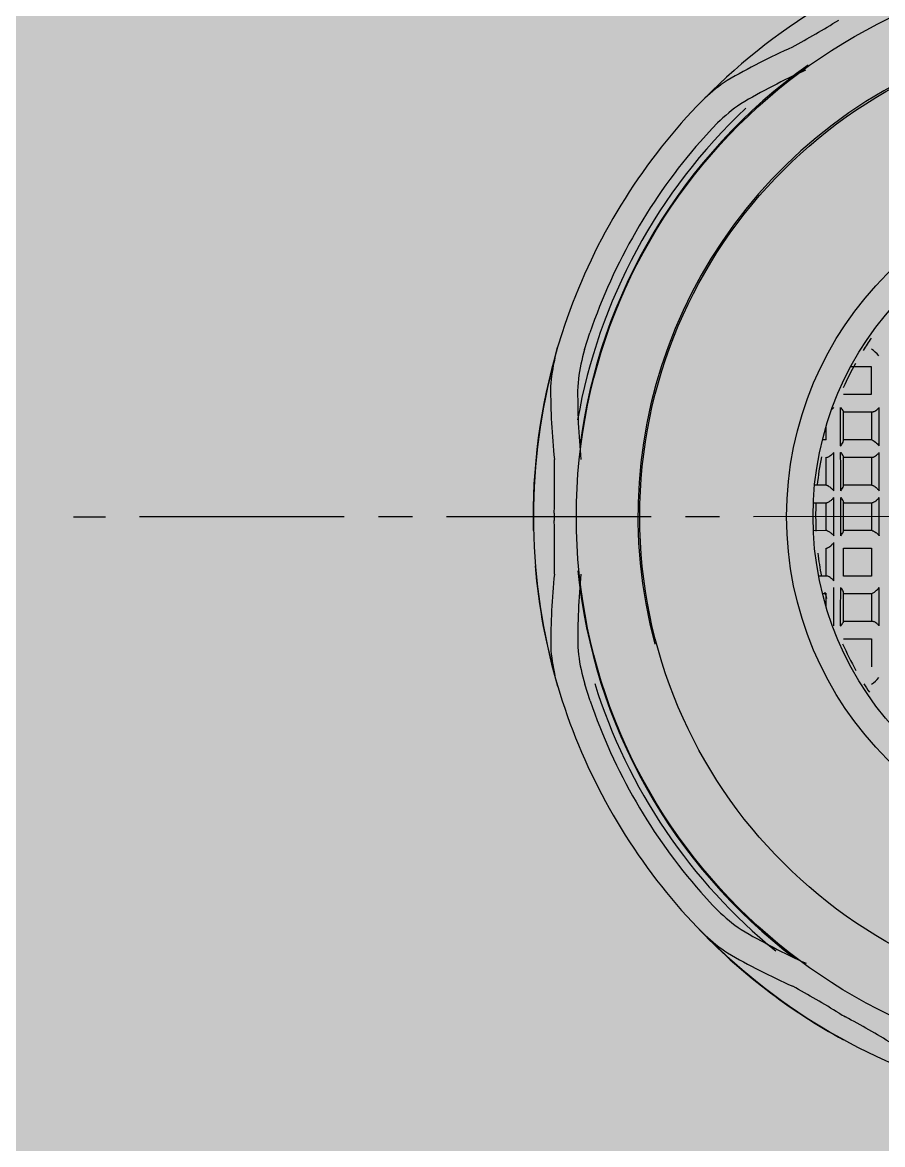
# Model space of a CAD drawing. Header units: millimetres. Extents: x 307301 to 459443, y -2888111 to -2805601.
# Drawn here: x 322608.75 to 322624.51, y -2813144.45 to -2813123.88 of the extents above; entities that cross this region are included whole.
import ezdxf

# ---------------------------------------------------------------- set-up
doc = ezdxf.new("R2010")
doc.units = ezdxf.units.MM
doc.header["$LTSCALE"] = 10
doc.header["$MEASUREMENT"] = 0
doc.linetypes.add('CENTER2', pattern=[1.125, 0.75, -0.125, 0.125, -0.125])
for name, color, linetype in [('$DDT_AUDIT_GENERATED_(131)', 7, 'Continuous'), ('$DDT_AUDIT_GENERATED_(15E)', 7, 'Continuous'), ('$DDT_AUDIT_GENERATED_(224)', 7, 'Continuous'), ('$DDT_AUDIT_GENERATED_(77)', 7, 'Continuous'), ('$DDT_AUDIT_GENERATED_(7E)', 7, 'Continuous'), ('$DDT_AUDIT_GENERATED_(901)', 7, 'Continuous'), ('$DDT_AUDIT_GENERATED_(E33)', 7, 'Continuous'), ('BMA  furniture', 6, 'Continuous'), ('Default', 7, 'Continuous'), ('Furniture - Plan', 3, 'Continuous')]:
    doc.layers.add(name, color=color, linetype=linetype)

# ---------------------------------------------------------------- blocks, each defined once
blk = doc.blocks.new('TUFTUFTU')
at = {"layer": 'Furniture - Plan', "ltscale": 0.01}
h = blk.add_hatch(color=250, dxfattribs=at)
h.dxf.hatch_style = 1
h.set_gradient(color1=(51, 51, 51), color2=(105, 105, 105), one_color=1, tint=0.41, name='INVCYLINDER')
edge = h.paths.add_edge_path()
edge.add_arc((1413476.938, -245799), 296.526, 0, 360)
at = {"layer": '$DDT_AUDIT_GENERATED_(131)', "color": 6, "linetype": 'Continuous'}
for radius, start, end in [(11.517, 235.3841, 238.0761), (11.517, 302.1611, 303.9939), (11.517, 240.8701, 245.7889), (11.517, 293.9044, 299.3219), (11.517, 283.9561, 285.1285), (11.517, 259.0569, 264.2246), (11.517, 267.4422, 272.6475), (11.517, 276.6842, 280.9188), (20.547, 287.3387, 320.8192), (20.547, 223.2479, 260.0639)]:
    blk.add_arc((1413476.938, -245799), radius, start, end, dxfattribs=at)
at = {"layer": '$DDT_AUDIT_GENERATED_(15E)', "color": 3, "linetype": 'Continuous'}
for radius in [295.946, 295.558]:
    blk.add_circle((1413476.938, -245799), radius, dxfattribs=at)
at = {"layer": '$DDT_AUDIT_GENERATED_(224)', "color": 3, "linetype": 'Continuous'}
for radius in [300, 296.526, 296.132]:
    blk.add_circle((1413476.938, -245799), radius, dxfattribs=at)
at = {"layer": '$DDT_AUDIT_GENERATED_(77)', "color": 6, "linetype": 'Continuous'}
for radius in [20.285, 17.962, 12.581]:
    blk.add_circle((1413476.938, -245799), radius, dxfattribs=at)
for radius, start, end in [(18.03, 345.0261, 285.0261), (20.323, 215.4615, 262.8202), (20.323, 275.605, 322.8974)]:
    blk.add_arc((1413476.938, -245799), radius, start, end, dxfattribs=at)
at = {"layer": '$DDT_AUDIT_GENERATED_(7E)', "color": 6, "linetype": 'Continuous'}
for p, q in [((1413462.509, -245814.114), (1413462.706, -245814.31)), ((1413463.183, -245814.741), (1413462.706, -245814.31)), ((1413491.185, -245814.297), (1413490.708, -245814.728)), ((1413491.185, -245814.297), (1413491.381, -245814.101)), ((1413461.894, -245814.876), (1413461.605, -245814.579)), ((1413492.286, -245814.565), (1413491.997, -245814.862)), ((1413461.894, -245814.876), (1413462.3, -245815.251)), ((1413491.591, -245815.238), (1413491.997, -245814.862)), ((1413470.814, -245818.987), (1413470.202, -245818.789)), ((1413483.693, -245818.783), (1413483.081, -245818.981)), ((1413470.814, -245818.987), (1413471.082, -245819.058)), ((1413482.813, -245819.053), (1413483.081, -245818.981)), ((1413470.203, -245819.809), (1413470.731, -245819.972)), ((1413471.132, -245820.074), (1413470.731, -245819.972)), ((1413483.165, -245819.967), (1413482.764, -245820.069)), ((1413483.165, -245819.967), (1413483.693, -245819.803))]:
    blk.add_line(p, q, dxfattribs=at)
for radius in [62.905, 61.937]:
    blk.add_circle((1413476.938, -245799), radius, dxfattribs=at)
for centre, radius, start, end in [((1413476.938, -245799), 21.86, 314.5973, 345.4548), ((1413476.939, -245799), 21.86, 194.5973, 225.4548), ((1413533.217, -245830.019), 43.166, 148.8954, 151.5065), ((1413476.268, -245798.613), 21.872, 329.6802, 330.3719), ((1413421.936, -245832.23), 43.166, 28.8954, 31.5065), ((1413476.938, -245799), 21.872, 313.5123, 331.3295), ((1413530.492, -245831.321), 41.456, 148.4918, 151.2106), ((1413483.898, -245800.229), 25.646, 204.5503, 210.5445), ((1413469.979, -245800.235), 25.647, 329.5077, 335.5017), ((1413483.193, -245800.862), 25.71, 204.1255, 210.1068), ((1413470.686, -245800.868), 25.71, 329.9453, 335.9266), ((1413467.014, -245809.705), 6.303, 214.3562, 224.3815), ((1413486.876, -245809.699), 6.299, 315.6674, 325.6992), ((1413466.008, -245810.4), 6.071, 213.5983, 223.5089), ((1413487.876, -245810.387), 6.075, 316.5465, 326.4505), ((1413476.938, -245799), 20.904, 228.8514, 251.2007), ((1413476.938, -245799), 20.904, 288.8514, 311.2007), ((1413476.938, -245799), 21.872, 227.9893, 252.0628), ((1413476.938, -245799), 21.872, 287.9893, 312.0628), ((1413472.642, -245812.955), 6.299, 255.6674, 265.6992), ((1413472.39, -245793.591), 25.647, 269.5077, 275.5017), ((1413481.482, -245793.587), 25.646, 264.5503, 270.5445), ((1413481.247, -245812.947), 6.303, 274.3562, 284.3815), ((1413476.938, -245799), 21.872, 253.5123, 271.3295), ((1413476.938, -245799), 21.86, 254.5973, 285.4548), ((1413472.546, -245814.166), 6.075, 256.5465, 266.4505), ((1413472.194, -245794.519), 25.71, 269.9453, 275.9266), ((1413475.725, -245861.539), 41.456, 88.4918, 91.2106), ((1413476.938, -245798.226), 21.872, 269.6802, 270.3719), ((1413478.215, -245863.248), 43.166, 88.8954, 91.5065), ((1413476.938, -245799), 21.872, 274.7285, 286.5398), ((1413481.679, -245794.515), 25.71, 264.1255, 270.1068), ((1413481.345, -245814.166), 6.071, 273.5983, 283.5089)]:
    blk.add_arc(centre, radius, start, end, dxfattribs=at)
at = {"layer": '$DDT_AUDIT_GENERATED_(901)', "color": 6, "linetype": 'Continuous'}
for p, q in [((1413471.436, -245808.477), (1413472.462, -245808.477)), ((1413471.436, -245809.241), (1413471.436, -245808.477)), ((1413472.462, -245808.477), (1413472.462, -245809.502)), ((1413473.101, -245809.502), (1413473.101, -245808.434)), ((1413473.101, -245808.476), (1413474.127, -245808.476)), ((1413474.127, -245808.463), (1413474.127, -245809.502)), ((1413474.766, -245809.501), (1413474.765, -245808.439)), ((1413474.765, -245808.476), (1413475.791, -245808.475)), ((1413475.791, -245808.455), (1413475.792, -245809.501)), ((1413476.43, -245809.501), (1413476.43, -245808.446)), ((1413476.43, -245808.475), (1413477.456, -245808.474)), ((1413477.456, -245808.445), (1413477.456, -245809.5)), ((1413478.094, -245808.474), (1413479.12, -245808.474)), ((1413478.095, -245809.5), (1413478.094, -245808.474)), ((1413479.12, -245808.474), (1413479.121, -245809.499)), ((1413479.759, -245809.499), (1413479.759, -245808.461)), ((1413479.759, -245808.473), (1413480.785, -245808.473)), ((1413480.785, -245808.43), (1413480.785, -245809.499)), ((1413481.424, -245808.473), (1413482.449, -245808.472)), ((1413481.424, -245809.498), (1413481.424, -245808.473)), ((1413474.164, -245809.502), (1413473.092, -245809.502)), ((1413475.822, -245809.501), (1413474.75, -245809.501)), ((1413477.479, -245809.5), (1413476.407, -245809.501)), ((1413479.121, -245809.499), (1413478.095, -245809.5)), ((1413480.795, -245809.499), (1413479.722, -245809.499)), ((1413473.658, -245810.141), (1413474.127, -245810.14)), ((1413474.127, -245810.126), (1413474.127, -245810.268)), ((1413474.766, -245810.14), (1413475.792, -245810.14)), ((1413475.792, -245810.118), (1413475.792, -245810.56)), ((1413476.431, -245810.607), (1413476.431, -245810.111)), ((1413476.431, -245810.139), (1413477.456, -245810.139)), ((1413477.456, -245810.11), (1413477.457, -245810.606)), ((1413478.095, -245810.139), (1413479.121, -245810.138)), ((1413479.121, -245810.103), (1413479.121, -245810.411)), ((1413479.76, -245810.265), (1413479.76, -245810.124)), ((1413479.76, -245810.138), (1413480.229, -245810.138))]:
    blk.add_line(p, q, dxfattribs=at)
for centre, radius, start, end in [((1413471.96, -245809.275), 1.411, 130.5105, 145.4572), ((1413479.362, -247404.143), 1595.962, 90.180084, 90.230369), ((1413477.573, -246824.531), 1016.347, 90.089011, 90.167875), ((1413477.343, -246687.746), 879.562, 89.980511, 90.071595), ((1413475.974, -247404.115), 1595.933, 89.821736, 89.872022), ((1413481.927, -245809.27), 1.411, 34.5949, 49.5417), ((1413478.955, -247632.759), 1823.164, 90.144928, 90.188983), ((1413477.661, -247112.595), 1302.998, 90.073326, 90.134915), ((1413477.681, -247168.325), 1358.477, 90.071156, 90.130241), ((1413477.475, -246977.97), 1168.373, 89.991721, 90.060385), ((1413477.5, -247033.982), 1224.133, 89.993278, 90.058828), ((1413477.441, -247168.315), 1358.466, 89.921865, 89.98095), ((1413476.589, -247632.782), 1823.185, 89.863123, 89.907178), ((1413476.676, -247680.961), 1871.113, 89.869268, 89.9122), ((1413472.453, -245810.401), 0.732, 38.4799, 48.1342)]:
    blk.add_arc(centre, radius, start, end, dxfattribs=at)
for points, knots in [([(1413473.101, -245808.434), (1413473.101, -245808.422), (1413473.098, -245808.407), (1413473.092, -245808.392), (1413473.087, -245808.377), (1413473.079, -245808.361), (1413473.07, -245808.345), (1413473.057, -245808.321), (1413473.04, -245808.297), (1413473.021, -245808.274), (1413472.999, -245808.246), (1413472.974, -245808.22), (1413472.948, -245808.197), (1413472.947, -245808.196), (1413472.947, -245808.195), (1413472.946, -245808.194)], [0, 0, 0, 0, 0.187816, 0.187816, 0.187816, 0.373526, 0.373526, 0.373526, 0.654344, 0.654344, 0.654344, 0.987809, 0.987809, 0.987809, 1, 1, 1, 1]), ([(1413474.127, -245808.463), (1413474.127, -245808.451), (1413474.136, -245808.43), (1413474.167, -245808.382), (1413474.188, -245808.355), (1413474.253, -245808.278), (1413474.301, -245808.229), (1413474.346, -245808.189)], [0, 0, 0, 0, 0.25, 0.25, 0.5, 0.5, 1, 1, 1, 1]), ([(1413474.765, -245808.439), (1413474.765, -245808.428), (1413474.762, -245808.415), (1413474.757, -245808.401), (1413474.753, -245808.387), (1413474.745, -245808.372), (1413474.737, -245808.357), (1413474.725, -245808.335), (1413474.709, -245808.312), (1413474.692, -245808.291), (1413474.67, -245808.262), (1413474.644, -245808.234), (1413474.618, -245808.209), (1413474.612, -245808.203), (1413474.605, -245808.197), (1413474.598, -245808.191), (1413474.597, -245808.19), (1413474.596, -245808.189), (1413474.596, -245808.188)], [0, 0, 0, 0, 0.167273, 0.167273, 0.167273, 0.332789, 0.332789, 0.332789, 0.579523, 0.579523, 0.579523, 0.906487, 0.906487, 0.906487, 0.9885, 0.9885, 0.9885, 1, 1, 1, 1]), ([(1413475.791, -245808.455), (1413475.791, -245808.447), (1413475.793, -245808.438), (1413475.797, -245808.427), (1413475.801, -245808.417), (1413475.807, -245808.405), (1413475.815, -245808.392), (1413475.824, -245808.375), (1413475.836, -245808.358), (1413475.85, -245808.34), (1413475.868, -245808.315), (1413475.889, -245808.291), (1413475.91, -245808.268), (1413475.937, -245808.239), (1413475.964, -245808.212), (1413475.992, -245808.188), (1413475.993, -245808.187), (1413475.994, -245808.186), (1413475.994, -245808.185)], [0, 0, 0, 0, 0.129049, 0.129049, 0.129049, 0.257259, 0.257259, 0.257259, 0.432473, 0.432473, 0.432473, 0.68013, 0.68013, 0.68013, 0.989883, 0.989883, 0.989883, 1, 1, 1, 1]), ([(1413476.43, -245808.446), (1413476.43, -245808.437), (1413476.427, -245808.425), (1413476.423, -245808.413), (1413476.418, -245808.4), (1413476.412, -245808.387), (1413476.404, -245808.373), (1413476.393, -245808.353), (1413476.379, -245808.333), (1413476.364, -245808.313), (1413476.343, -245808.286), (1413476.32, -245808.259), (1413476.296, -245808.235), (1413476.28, -245808.218), (1413476.263, -245808.202), (1413476.246, -245808.187), (1413476.245, -245808.186), (1413476.244, -245808.186), (1413476.244, -245808.185)], [0, 0, 0, 0, 0.146971, 0.146971, 0.146971, 0.292613, 0.292613, 0.292613, 0.502793, 0.502793, 0.502793, 0.793256, 0.793256, 0.793256, 0.98921, 0.98921, 0.98921, 1, 1, 1, 1]), ([(1413477.456, -245808.445), (1413477.456, -245808.436), (1413477.458, -245808.425), (1413477.463, -245808.412), (1413477.467, -245808.4), (1413477.474, -245808.386), (1413477.481, -245808.373), (1413477.492, -245808.353), (1413477.506, -245808.332), (1413477.521, -245808.313), (1413477.542, -245808.285), (1413477.565, -245808.258), (1413477.589, -245808.234), (1413477.606, -245808.217), (1413477.622, -245808.201), (1413477.639, -245808.187), (1413477.64, -245808.186), (1413477.641, -245808.185), (1413477.642, -245808.184)], [0, 0, 0, 0, 0.146971, 0.146971, 0.146971, 0.292613, 0.292613, 0.292613, 0.502793, 0.502793, 0.502793, 0.793256, 0.793256, 0.793256, 0.98921, 0.98921, 0.98921, 1, 1, 1, 1]), ([(1413479.759, -245808.461), (1413479.759, -245808.449), (1413479.749, -245808.428), (1413479.718, -245808.379), (1413479.698, -245808.353), (1413479.633, -245808.276), (1413479.584, -245808.227), (1413479.539, -245808.187)], [0, 0, 0, 0, 0.25, 0.25, 0.5, 0.5, 1, 1, 1, 1]), ([(1413480.94, -245808.19), (1413480.939, -245808.191), (1413480.938, -245808.192), (1413480.937, -245808.193), (1413480.911, -245808.217), (1413480.886, -245808.243), (1413480.864, -245808.27), (1413480.846, -245808.293), (1413480.829, -245808.318), (1413480.815, -245808.342), (1413480.806, -245808.357), (1413480.799, -245808.373), (1413480.793, -245808.389), (1413480.788, -245808.404), (1413480.785, -245808.418), (1413480.785, -245808.43)], [0, 0, 0, 0, 0.012191, 0.012191, 0.012191, 0.345656, 0.345656, 0.345656, 0.626474, 0.626474, 0.626474, 0.812184, 0.812184, 0.812184, 1, 1, 1, 1]), ([(1413472.942, -245809.605), (1413472.943, -245809.604), (1413472.944, -245809.604), (1413472.944, -245809.603), (1413472.964, -245809.585), (1413472.984, -245809.569), (1413473.002, -245809.555), (1413473.023, -245809.537), (1413473.044, -245809.523), (1413473.061, -245809.513), (1413473.074, -245809.507), (1413473.085, -245809.502), (1413473.092, -245809.502)], [0, 0, 0, 0, 0.013794, 0.013794, 0.013794, 0.332699, 0.332699, 0.332699, 0.717117, 0.717117, 0.717117, 1, 1, 1, 1]), ([(1413474.344, -245809.601), (1413474.343, -245809.6), (1413474.342, -245809.6), (1413474.341, -245809.599), (1413474.321, -245809.582), (1413474.301, -245809.566), (1413474.282, -245809.552), (1413474.258, -245809.536), (1413474.234, -245809.522), (1413474.212, -245809.513), (1413474.194, -245809.506), (1413474.178, -245809.502), (1413474.164, -245809.502)], [0, 0, 0, 0, 0.014965, 0.014965, 0.014965, 0.324839, 0.324839, 0.324839, 0.702876, 0.702876, 0.702876, 1, 1, 1, 1]), ([(1413474.593, -245809.601), (1413474.594, -245809.6), (1413474.595, -245809.599), (1413474.596, -245809.598), (1413474.614, -245809.582), (1413474.632, -245809.568), (1413474.649, -245809.555), (1413474.672, -245809.537), (1413474.694, -245809.523), (1413474.713, -245809.513), (1413474.728, -245809.506), (1413474.741, -245809.501), (1413474.75, -245809.501)], [0, 0, 0, 0, 0.014252, 0.014252, 0.014252, 0.306746, 0.306746, 0.306746, 0.70396, 0.70396, 0.70396, 1, 1, 1, 1]), ([(1413474.766, -245810.105), (1413474.766, -245810.094), (1413474.763, -245810.081), (1413474.758, -245810.068), (1413474.754, -245810.054), (1413474.747, -245810.04), (1413474.738, -245810.025), (1413474.726, -245810.003), (1413474.711, -245809.981), (1413474.694, -245809.96), (1413474.672, -245809.931), (1413474.647, -245809.904), (1413474.622, -245809.879), (1413474.613, -245809.87), (1413474.604, -245809.862), (1413474.596, -245809.855), (1413474.595, -245809.854), (1413474.594, -245809.853), (1413474.593, -245809.852)], [0, 0, 0, 0, 0.162938, 0.162938, 0.162938, 0.324202, 0.324202, 0.324202, 0.563299, 0.563299, 0.563299, 0.883093, 0.883093, 0.883093, 0.988652, 0.988652, 0.988652, 1, 1, 1, 1]), ([(1413475.792, -245810.118), (1413475.792, -245810.111), (1413475.794, -245810.101), (1413475.798, -245810.09), (1413475.802, -245810.08), (1413475.808, -245810.067), (1413475.816, -245810.055), (1413475.825, -245810.038), (1413475.838, -245810.02), (1413475.851, -245810.002), (1413475.87, -245809.977), (1413475.891, -245809.952), (1413475.912, -245809.929), (1413475.938, -245809.901), (1413475.965, -245809.875), (1413475.991, -245809.852), (1413475.992, -245809.851), (1413475.993, -245809.85), (1413475.994, -245809.85)], [0, 0, 0, 0, 0.130615, 0.130615, 0.130615, 0.260342, 0.260342, 0.260342, 0.438697, 0.438697, 0.438697, 0.690382, 0.690382, 0.690382, 0.989825, 0.989825, 0.989825, 1, 1, 1, 1]), ([(1413475.994, -245809.598), (1413475.993, -245809.597), (1413475.992, -245809.596), (1413475.991, -245809.596), (1413475.973, -245809.58), (1413475.955, -245809.566), (1413475.937, -245809.553), (1413475.913, -245809.536), (1413475.889, -245809.522), (1413475.867, -245809.513), (1413475.851, -245809.505), (1413475.835, -245809.501), (1413475.822, -245809.501)], [0, 0, 0, 0, 0.0149, 0.0149, 0.0149, 0.303312, 0.303312, 0.303312, 0.696338, 0.696338, 0.696338, 1, 1, 1, 1]), ([(1413476.243, -245809.598), (1413476.244, -245809.597), (1413476.245, -245809.596), (1413476.246, -245809.595), (1413476.263, -245809.58), (1413476.281, -245809.566), (1413476.298, -245809.554), (1413476.322, -245809.537), (1413476.345, -245809.522), (1413476.366, -245809.512), (1413476.381, -245809.505), (1413476.396, -245809.501), (1413476.407, -245809.501)], [0, 0, 0, 0, 0.014647, 0.014647, 0.014647, 0.296301, 0.296301, 0.296301, 0.696508, 0.696508, 0.696508, 1, 1, 1, 1]), ([(1413476.431, -245810.111), (1413476.431, -245810.102), (1413476.428, -245810.09), (1413476.424, -245810.078), (1413476.419, -245810.066), (1413476.413, -245810.052), (1413476.405, -245810.039), (1413476.394, -245810.019), (1413476.38, -245809.999), (1413476.365, -245809.979), (1413476.345, -245809.952), (1413476.321, -245809.925), (1413476.298, -245809.901), (1413476.281, -245809.884), (1413476.263, -245809.867), (1413476.246, -245809.852), (1413476.245, -245809.851), (1413476.244, -245809.85), (1413476.243, -245809.849)], [0, 0, 0, 0, 0.145875, 0.145875, 0.145875, 0.290449, 0.290449, 0.290449, 0.498511, 0.498511, 0.498511, 0.786425, 0.786425, 0.786425, 0.989253, 0.989253, 0.989253, 1, 1, 1, 1]), ([(1413477.456, -245810.11), (1413477.456, -245810.101), (1413477.459, -245810.09), (1413477.463, -245810.077), (1413477.468, -245810.065), (1413477.474, -245810.052), (1413477.482, -245810.038), (1413477.493, -245810.019), (1413477.507, -245809.998), (1413477.522, -245809.979), (1413477.542, -245809.951), (1413477.565, -245809.925), (1413477.589, -245809.9), (1413477.606, -245809.883), (1413477.623, -245809.866), (1413477.641, -245809.851), (1413477.642, -245809.85), (1413477.643, -245809.849), (1413477.644, -245809.849)], [0, 0, 0, 0, 0.145875, 0.145875, 0.145875, 0.290449, 0.290449, 0.290449, 0.498511, 0.498511, 0.498511, 0.786425, 0.786425, 0.786425, 0.989253, 0.989253, 0.989253, 1, 1, 1, 1]), ([(1413477.643, -245809.597), (1413477.642, -245809.596), (1413477.642, -245809.596), (1413477.641, -245809.595), (1413477.623, -245809.58), (1413477.606, -245809.566), (1413477.589, -245809.553), (1413477.565, -245809.536), (1413477.542, -245809.521), (1413477.521, -245809.512), (1413477.505, -245809.505), (1413477.491, -245809.5), (1413477.479, -245809.5)], [0, 0, 0, 0, 0.014647, 0.014647, 0.014647, 0.296301, 0.296301, 0.296301, 0.696508, 0.696508, 0.696508, 1, 1, 1, 1]), ([(1413478.095, -245810.117), (1413478.095, -245810.11), (1413478.093, -245810.1), (1413478.089, -245810.089), (1413478.085, -245810.079), (1413478.079, -245810.066), (1413478.071, -245810.054), (1413478.062, -245810.037), (1413478.049, -245810.019), (1413478.036, -245810.001), (1413478.017, -245809.976), (1413477.996, -245809.951), (1413477.975, -245809.928), (1413477.949, -245809.9), (1413477.922, -245809.874), (1413477.896, -245809.851), (1413477.895, -245809.85), (1413477.894, -245809.85), (1413477.893, -245809.849)], [0, 0, 0, 0, 0.130615, 0.130615, 0.130615, 0.260342, 0.260342, 0.260342, 0.438697, 0.438697, 0.438697, 0.690382, 0.690382, 0.690382, 0.989825, 0.989825, 0.989825, 1, 1, 1, 1]), ([(1413479.294, -245809.85), (1413479.293, -245809.851), (1413479.292, -245809.852), (1413479.291, -245809.852), (1413479.282, -245809.86), (1413479.274, -245809.868), (1413479.265, -245809.877), (1413479.24, -245809.901), (1413479.215, -245809.929), (1413479.193, -245809.958), (1413479.176, -245809.979), (1413479.161, -245810.001), (1413479.149, -245810.023), (1413479.14, -245810.038), (1413479.133, -245810.052), (1413479.129, -245810.066), (1413479.124, -245810.079), (1413479.121, -245810.092), (1413479.121, -245810.103)], [0, 0, 0, 0, 0.011348, 0.011348, 0.011348, 0.116907, 0.116907, 0.116907, 0.436701, 0.436701, 0.436701, 0.675798, 0.675798, 0.675798, 0.837062, 0.837062, 0.837062, 1, 1, 1, 1]), ([(1413479.722, -245809.499), (1413479.709, -245809.499), (1413479.692, -245809.503), (1413479.675, -245809.511), (1413479.653, -245809.52), (1413479.629, -245809.533), (1413479.605, -245809.55), (1413479.585, -245809.564), (1413479.565, -245809.579), (1413479.546, -245809.596), (1413479.545, -245809.597), (1413479.544, -245809.598), (1413479.543, -245809.599)], [0, 0, 0, 0, 0.297124, 0.297124, 0.297124, 0.675161, 0.675161, 0.675161, 0.985035, 0.985035, 0.985035, 1, 1, 1, 1]), ([(1413480.945, -245809.602), (1413480.944, -245809.601), (1413480.943, -245809.6), (1413480.942, -245809.599), (1413480.922, -245809.582), (1413480.903, -245809.565), (1413480.885, -245809.551), (1413480.863, -245809.534), (1413480.842, -245809.519), (1413480.825, -245809.51), (1413480.813, -245809.503), (1413480.802, -245809.499), (1413480.795, -245809.499)], [0, 0, 0, 0, 0.013794, 0.013794, 0.013794, 0.332699, 0.332699, 0.332699, 0.717117, 0.717117, 0.717117, 1, 1, 1, 1])]:
    blk.add_open_spline(points, degree=3, knots=knots, dxfattribs=at)
at = {"layer": '$DDT_AUDIT_GENERATED_(E33)', "color": 6, "linetype": 'Continuous'}
blk.add_circle((1413476.938, -245799), 11.613, dxfattribs=at)
at = {"layer": 'Default', "color": 6, "linetype": 'CENTER2'}
blk.add_line((1413476.921, -245760.289), (1413476.956, -245837.711), dxfattribs=at)
blk = doc.blocks.new('SDTYTYT')
at = {"layer": 'Furniture - Plan', "color": 3, "xscale": 0.5000000000000486, "yscale": 0.5000000000000486, "zscale": 0.5000000000000486, "rotation": 180}
blk.add_blockref('TUFTUFTU', (925445.399, -2867082.713), dxfattribs=at)

msp = doc.modelspace()

# ---------------------------------------------------------------- block references
at = {"layer": 'BMA  furniture', "rotation": 90}
msp.add_blockref('SDTYTYT', (-2421554.174, -3031839.87), dxfattribs=at)

doc.saveas('drawing.dxf')
